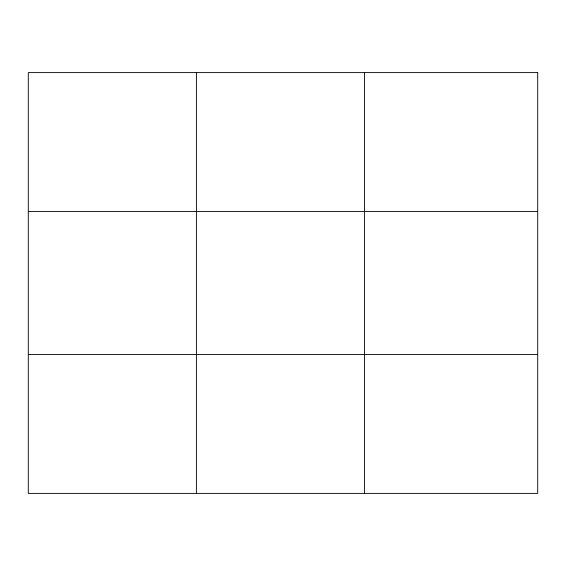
<?xml version="1.0" encoding="UTF-8"?>
<svg xmlns="http://www.w3.org/2000/svg" width="566" height="566" viewBox="0 0 566 566"><rect width="100%" height="100%" fill="white"/><g stroke="black" fill="none" stroke-linecap="round" stroke-linejoin="round"><path stroke-width="0.85" d="M196.402 493.396L196.402 72.604M364.504 493.396L364.504 72.604M28.3 211.465L537.7 211.465M28.3 354.535L537.7 354.535M537.7 72.604L537.7 493.396L28.3 493.396L28.3 72.604L537.7 72.604"/></g></svg>
